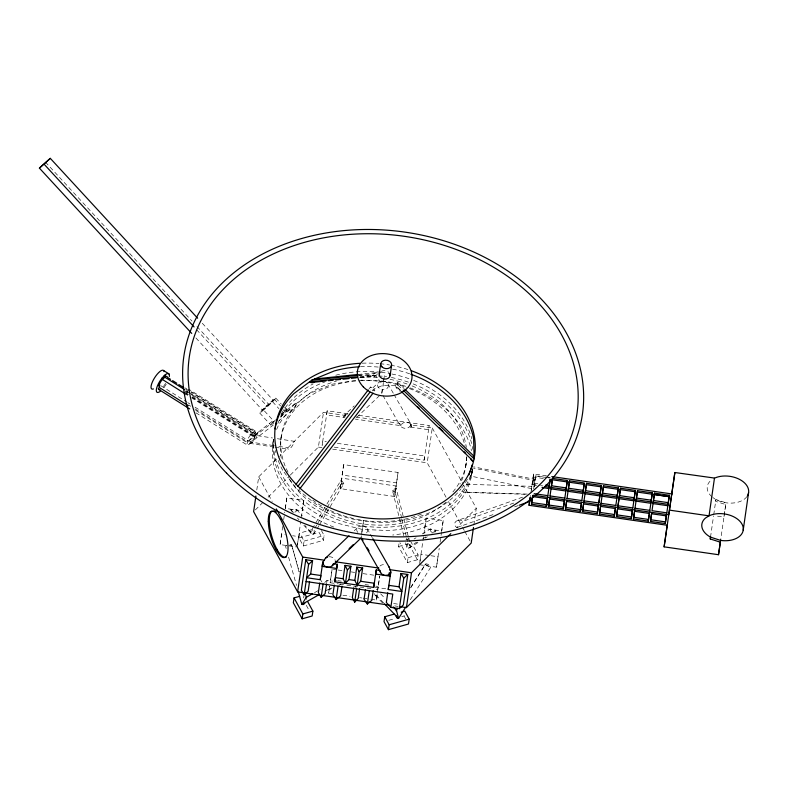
<?xml version="1.0" encoding="UTF-8"?>
<svg xmlns="http://www.w3.org/2000/svg" width="788" height="788" viewBox="0 0 788 788"><rect width="100%" height="100%" fill="white"/><g stroke="black" fill="none" stroke-linecap="round" stroke-linejoin="round"><path stroke-width="0.59" stroke-dasharray="3.94 2.96" d="M345.252 416.399L345.272 415.434L323.494 412.282L280.144 455.464M381.825 393.202C383.667 381.678 386.356 373.936 370.803 389.981M383.707 603.017L377.117 596.152L377.216 593.265L376.24 600.052L371.483 599.363M348 413.897L345.449 414.537L345.006 417.61L343.666 416.96L344.592 415.049L354.206 405.859M306.542 599.501L306.611 598.624M276.637 429.47A100.697 77.362 8.3 0 1 279.149 423.983L289.235 409.632L295.717 403.17L295.943 405.859L294.446 408.637L279.11 420.546M299.066 571.861L291.629 544.833L289.885 544.222M291.304 511.077L290.87 509.629L296.731 509.609L295.933 511.658L293.894 512.515M410.617 587.927L425.293 564.572C426.564 562.553 430.179 565.538 430.672 567.35L408.824 602.111M319.583 524.66L343.864 483.536L341.706 480.621L340.997 480.217L325.464 506.517M531.733 486.866L531.811 486.324L464.309 484.216M286.172 545.463L280.104 544.587L282.695 526.492M283.7 519.666L284.773 512.013M285.266 508.812L286.822 497.947L303.823 500.41L300.908 520.504M297.45 544.636L300.74 521.705M347.813 413.749L327.178 410.775L326.577 414.951L345.006 417.61M340.189 488.619L343.666 464.595L398.058 472.455L396.108 486.029L394.581 496.479L340.189 488.619L341.716 478.168L396.108 486.029M332.221 593.689L328.645 593.167L329.62 586.38L328.803 589.158L324.656 591.512M330.133 582.805L332.122 569.153L330.596 579.594L336.545 580.46M361.16 537.081L361.357 535.761M383.805 379.58L384.79 372.783M377.383 592.133L379.717 576.028L377.767 589.601L374.201 589.089M394.581 496.479L398.058 472.455M358.747 415.335L429.164 425.51L428.564 429.687L410.134 427.027L410.568 423.944L409.583 423.195A5.496 4.226 8.3 0 0 401.309 424.762L401.043 425.707L355.299 419.098M334.27 447.16L424.121 460.153L424.722 455.966L337.303 443.339M420.004 561.115L423.816 534.569M423.954 533.781L426.209 518.09L443.201 520.553L441.644 531.408M419.482 564.73L436.483 567.193L439.221 548.3M440.088 542.272L441.507 532.195M530.363 496.41L530.511 495.435M530.964 492.244L533.614 473.962L548.153 476.06M543.326 478.493L533.171 477.026L534.225 485.004L534.461 483.33L537.889 483.822M533.998 486.698L535.584 475.666L546.98 477.311M710.52 537.14L713.564 515.904M713.741 514.692L715.918 499.523L726.004 502.793L720.596 540.41M361.889 532.087L362.776 525.941L358.757 526.611A5.496 4.226 8.3 0 0 357.91 532.521M531.25 490.254L531.811 486.324M715.918 499.523L715.652 501.345L725.738 504.576L723.916 517.095L715.455 515.874M191.957 395.537L255.263 435.301A7.693 2.453 -57.9 0 1 250.357 443.28A7.693 2.453 -57.9 0 1 246.506 444.028L247.599 442.935L247.964 440.423L193.996 406.529M191.898 397.28L254.169 436.394L254.534 433.883L255.637 432.779L191.287 392.365M256.78 490.018L258.7 476.819L279.287 456.321M272.914 443.309L273.623 438.443M280.814 439.477L281.326 436M280.104 544.587L281.621 534.146L285.266 534.668M285.295 508.398L286.822 497.947M303.823 500.41L302.296 510.851L286.507 508.565M297.096 547.049L298.622 536.598L292.555 535.722M321.376 530.462L324.124 535.476L323.415 540.351L303.37 545.986L298.967 537.958L299.676 533.092L313.831 529.112M303.37 545.986L304.079 541.11L299.676 533.092M290.279 475.115L318.411 447.091L323.494 412.282M327.178 410.775L322.134 445.407L322.735 441.231L326.37 441.753M303.646 597.994L303.932 596.053M343.666 464.595L342.14 475.046L396.531 482.906M326.734 582.736L327.089 580.313L332.615 581.111M328.645 593.167L329.67 586.213M381.816 393.192L382.19 389.479A5.496 4.226 8.3 0 1 377.55 384.406L378.664 382.456M383.48 381.786L383.992 378.21M361.574 534.294L363.593 520.415L363.081 523.892M376.24 600.052L377.265 593.088M410.489 540.982L418.113 554.89L417.404 559.766L407.376 562.583L398.58 546.527L399.289 541.651M417.404 559.766L408.598 543.71L409.031 540.785M407.376 562.583L408.095 557.707L399.88 542.725M424.121 460.153L429.164 425.51M405.721 619.004L404.077 615.989L404.362 614.039M446.057 497.208L427.204 462.812L432.277 428.002L410.509 424.86L410.233 425.806A5.496 4.226 8.3 0 1 403.929 428.15A5.496 4.226 8.3 0 1 399.634 423.402L356.107 417M426.209 518.09L424.683 528.541L441.684 530.994L443.201 520.553M419.659 563.568L421.009 554.289L429.509 555.52M436.483 567.193L438.01 556.742L430.721 555.698M465.757 466.21L466.26 462.723M473.834 525.064L476.287 508.26L463.63 485.181M533.614 473.962L532.048 484.689L536.5 485.339M533.663 488.885L535.584 475.666M403.781 535.682L392.483 490.56L395.369 488.373L396.177 488.196L403.584 517.815M531.506 488.59L470.929 476.149L471.352 473.874M430.376 528.925C429.115 532.481 434.986 534.146 435.991 530.61L430.376 528.925L422.191 533.978M534.205 486.777L535.367 479.498L473.706 466.841M410.134 427.027L411.602 426.781L411.257 424.702L394.493 395.34M471.667 472.514L472.386 469.806M400.629 390.848L397.122 387.45L397.832 382.476C392.897 384.564 397.152 390.09 400.481 391.429M470.929 476.149L472.239 472.12L472.13 467.796M377.324 373.808L376.654 375.098L374.694 376.191L360.116 377.718M401.683 518.11L394.946 491.18L396.177 488.196M313.979 534.146L314.245 529.309L310.551 531.762L311.368 533.634L313.023 534.786L316.471 529.93M324.843 507.57L310.551 531.762L305.045 525.566M314.865 528.265L316.717 525.123M317.337 524.079L326.596 508.388M327.217 507.344L341.332 483.438L340.997 480.217M317.091 528.876L318.963 525.714M410.824 587.296L425.343 564.198M368.971 388.967L370.459 387.026C375.63 387.913 376.9 395.389 370.459 387.026M372.35 390.946L373.837 389.006L383.135 385.312L395.537 385.401L401.673 391.341M332.093 587.818L326.774 591.276M343.864 483.536L343.233 483.911A3.3 2.531 8.3 0 1 340.8 484.334M188.46 394.463L185.426 392.552L188.775 389.213L257.981 432.681L253.559 436.739L191.819 397.96M257.981 432.681L253.559 436.739M186.421 393.291L187.977 391.734L185.958 390.464M195.897 337.934L262.493 410.193L273.397 400.422L200.142 320.933M262.493 410.193L273.397 400.422M273.988 447.072L249.875 443.368L247.826 441.635L254.307 435.183L274.687 419.423M254.169 436.394L255.263 435.301M255.332 509.925L263.005 502.291M268.117 497.189L289.432 475.962M522.592 497.139L457.887 520.375A5.496 4.226 8.3 0 0 456.843 527.615L476.287 508.26M194.981 408.913L246.871 441.507L247.964 440.423M343.666 416.96L345.272 415.434M356.718 417.433L380.062 395.103M354.275 530.688L357.772 527.349M324.686 582.519L327.089 580.313M338.978 585.445L340.771 583.997M281.483 414.173L295.717 403.17M273.298 445.545L247.826 441.635L274.027 421.383L262.877 409.277M280.824 416.133L289.235 409.632M254.15 439.842L273.347 424.998M295.47 404.175L309.871 393.379L332.26 384.199L356.206 380.22M360.096 376.585L372.133 375.334L374.408 373.63L377.216 372.478L377.373 373.128M343.213 483.93L341.332 483.438M286.852 545.207L285.601 546.439L286.596 549.994M405.564 542.804L407.485 548.438C411.297 547.473 413.68 542.962 417.788 541.858M344.592 415.049L345.449 414.537M414.015 539.041L416.064 537.78M422.841 538.736L425.875 536.855M431.942 533.112L435.991 530.61M408.706 548.271L419.029 541.888M425.224 538.056L427.293 536.776M293.51 409.415L289.176 410.45M314.481 592.675L320.686 589.158M425.983 563.834L425.934 563.853A3.3 2.531 8.3 0 0 424.722 565.489M331.009 588.872L328.803 589.158M513.717 503.069L463.324 521.163A5.496 4.226 8.3 0 0 459.256 520.149L457.887 520.375M456.843 527.615L494.972 513.924M514.613 506.871L518.08 505.63M535.367 479.498L534.875 480.562L532.708 480.227L473.312 468.042M298.967 537.958L319.012 532.324L323.415 540.351M304.079 541.11L324.124 535.476M405.968 539.78L409.307 538.834M398.58 546.527L408.598 543.71M408.095 557.707L418.113 554.89M388.75 620.304L394.64 618.649M401.713 616.659L404.077 615.989M289.6 545.611L291.599 545.197M357.959 374.487L377.216 372.478M358.757 375.265L374.408 373.63M359.958 377.442L375.728 375.797L383.135 385.312M394.946 491.18L392.483 490.56M249.875 443.368C253.598 443.181 255.42 438.355 254.307 435.183L272.5 437.97M374.694 376.191L372.133 375.334M527.339 494.076L467.481 492.204A5.496 4.226 8.3 0 1 463.295 492.027L462.044 491.416A5.496 4.226 8.3 0 1 460.271 489.604M466.112 492.431L527.192 494.342M358.107 375.147L377.097 375.955M378.279 376.004L384.278 376.26A100.697 77.362 8.3 0 1 386.622 376.625M360.953 380.171L383.569 381.136A100.697 77.362 8.3 0 1 408.992 387.469M397.122 387.45L396.069 387.154M548.123 477.479L550.408 477.814M535.545 475.942L544.666 477.262M545.808 477.429L550.369 478.089M318.411 447.091L321.957 447.604M332.605 449.14L427.204 462.812M532.087 484.403L539.356 485.457M540.568 485.635L542.991 485.979M288.605 545.818L295.884 546.872M333.314 569.33L336.88 569.842M338.072 570.01L342.829 570.699M351.162 571.901L354.728 572.423M363.061 573.625L373.768 575.171M337.737 580.628L341.303 581.15M365.1 584.588L368.676 585.1M375.817 586.134L378.191 586.479M374.96 587.227L388.277 589.148M330.172 582.726L338.505 583.928M339.687 584.105L345.636 584.962M346.828 585.139L358.727 586.853M359.919 587.03L365.868 587.887M367.06 588.055L373.01 588.922M342.928 595.236L350.069 596.27M359.584 597.639L361.968 597.984M363.16 598.161L370.291 599.185M393.616 603.529L398.482 604.229M394.65 605.903L398.176 606.415M277.356 438.719L294.338 441.319A5.496 1.753 -57.9 0 1 290.595 448.027A5.496 1.753 -57.9 0 1 287.856 447.771L274.519 445.722M275.189 447.259L288.447 449.288M377.117 596.152L375.108 595.176L374.339 593.078M383.411 381.136L384.81 381.451A5.496 4.226 8.3 0 1 388.317 386.544A5.496 4.226 8.3 0 1 382.515 389.528L382.357 389.499M425.293 564.572L430.672 567.35M410.568 423.944L411.257 424.702M184.776 387.726L186.854 389.026M191.011 391.636L255.351 432.06M186.096 389.105L190.253 391.715M189.012 392.375L255.913 434.405M186.037 390.858L190.194 393.468M191.228 394.118L254.534 433.883M184.697 390.976L187.81 392.926M192.508 397.004L254.632 436.02M185.672 393.37L187.751 394.67M185.633 394.069L187.692 395.369M160.791 385.667L186.736 401.969M187.771 402.619L189.849 403.919M188.756 405.002L190.834 406.303M195.71 410.341L247.599 442.935M195.936 412.814L246.782 444.757M291.796 511.678L292.417 512.131M397.832 382.476L403.968 388.425M397.901 385.027L402.284 389.272M380.663 593.856L384.83 598.2M375.108 595.176L382.673 603.056M275.761 398.058L281.346 404.116M284.527 407.573L286.921 410.164M274.204 399.073L280.577 405.987M283.769 409.445L285.364 411.178M272.579 401.772L278.952 408.686M45.448 162.101L191.957 321.071M196.951 326.488L268.541 404.175M196.586 329.67L267.349 406.441M259.695 412.991L270.845 425.096M296.731 509.609L302.306 515.874M290.87 509.629L294.013 513.175M297.421 518.011L299.036 519.814M303.863 525.241L311.9 534.284M392.966 491.082L392.995 491.131A3.3 2.531 8.3 0 0 395.202 492.195M284.094 472.17L288.28 477.774M288.969 478.71L296.258 488.452L315.151 503.611A100.697 77.362 8.3 0 0 460.921 488.993M320.844 580.264L321.967 582.125M387.913 383.805L393.901 394.296M410.509 424.86L411.602 426.781M399.664 423.294L401.043 425.707M382.968 395.527L400.137 425.599M367.188 528.709L369.848 533.368M370.459 534.431L372.281 537.633M432.277 428.002L463.078 484.187M448.421 501.513L461.935 526.177M462.517 527.231L464.26 530.393M464.831 531.457L470.042 540.962M258.7 476.819L272.195 501.424M306.296 605.302L309.231 610.651M355.221 586.075L356.619 588.843M291.629 544.833L299.223 571.95M288.585 557.096L296.544 585.514M403.88 518.996L408.332 536.766M408.627 537.948L410.706 546.242L407.879 542.834L406.756 547.552M401.978 519.282L406.401 536.953M406.697 538.125L407.583 541.661M533.171 477.026L534.225 485.004M362.776 525.941A5.496 4.226 8.3 0 1 366.587 532.885M472.524 469.776A100.697 77.362 8.3 0 1 392.641 535.022M333.856 527.103A100.697 77.362 8.3 0 1 273.515 439.812M410.134 387.893A100.697 77.362 8.3 0 1 471.46 450.687M472.564 469.579A100.697 77.362 8.3 0 1 388.454 530.541L362.293 529.428L336.87 523.084A100.697 77.362 8.3 0 1 273.466 439.606M277.809 423.481A100.697 77.362 8.3 0 1 324.764 381.983M391.331 377.482A100.697 77.362 8.3 0 1 408.598 382.21M413.139 383.904A100.697 77.362 8.3 0 1 472.81 449.308M445.811 502.271A93.427 71.777 8.3 0 1 289.216 478.759M281.326 458.32A93.427 71.777 8.3 0 1 356.826 380.919M359.2 380.752A93.427 71.777 8.3 0 1 407.071 387.666M409.307 388.504A93.427 71.777 8.3 0 1 464.999 446.195M466.299 456.813A93.427 71.777 8.3 0 1 459.965 484.137M466.782 456.892A93.427 71.777 8.3 0 1 451.366 493.731M421.442 514.091A93.427 71.777 8.3 0 1 312.738 500.153M288.014 472.209A93.427 71.777 8.3 0 1 336.387 381.146M359.712 377.275A93.427 71.777 8.3 0 1 377.945 377.59M389.991 379.333A93.427 71.777 8.3 0 1 407.573 384.189M412.045 385.903A93.427 71.777 8.3 0 1 466.329 447.407M472.317 469.589A100.697 77.362 8.3 0 1 470.978 474.209M470.584 475.351A100.697 77.362 8.3 0 1 358.185 525.192A100.697 77.362 8.3 0 1 273.643 439.674M281.464 413.621A100.697 77.362 8.3 0 1 313.141 383.904M335.767 375.226A100.697 77.362 8.3 0 1 380.062 372.182M381.244 372.32A100.697 77.362 8.3 0 1 390.661 373.768M391.843 373.995A100.697 77.362 8.3 0 1 410.203 379.117M413.651 380.417A100.697 77.362 8.3 0 1 471.864 438.965M467.392 479.232A100.697 77.362 8.3 0 1 461.66 488.048M282.695 470.308A100.697 77.362 8.3 0 1 277.445 458.252M275.869 452.637A100.697 77.362 8.3 0 1 275.386 450.401M360.5 366.725A100.697 77.362 8.3 0 1 378.388 367.08M392.552 369.129A100.697 77.362 8.3 0 1 409.809 373.857M299.44 489.249A3.3 2.531 8.3 0 1 298.622 490.353M294.554 486.176A3.3 2.531 8.3 0 1 295.342 485.96M362.175 363.189A100.697 77.362 8.3 0 1 378.89 363.593M380.092 363.711A100.697 77.362 8.3 0 1 389.528 364.982M390.71 365.199A100.697 77.362 8.3 0 1 409.208 369.986M381.234 371.355A5.496 4.226 8.3 0 1 388.927 372.468M280.725 415.099A10.993 0.64 -42.7 0 1 286.98 410.223A10.993 0.64 -42.7 0 1 280.538 416.96M273.879 422.89A10.993 0.64 -42.7 0 1 275.869 419.58M329.079 556.761A5.496 4.226 8.3 0 1 335.314 560.672M379.885 566.089A5.496 4.226 8.3 0 1 386.287 565.026M254.307 435.183A5.496 2.748 -22.2 0 1 255.125 439.024A5.496 2.748 -22.2 0 1 247.826 441.635M166.238 384.18A10.993 3.507 -57.9 0 1 163.549 388.051M165.559 383.244A7.693 2.453 -57.9 0 1 163.343 386.534M255.637 432.779A7.693 2.453 -57.9 0 0 252.928 432.523L250.584 434.868A7.693 2.453 -57.9 0 0 246.871 441.507M746.886 496.637A20.882 13.366 8.2 0 1 712.845 497.533M711.948 496.795A20.882 13.366 8.2 0 1 710.993 480.355M262.729 410.784A10.993 0.64 -42.7 0 0 275.741 398.314A10.993 0.64 -42.7 0 0 264.719 407.475A10.993 0.64 -42.7 0 0 262.729 410.784"/><path stroke-width="1.18" d="M320.243 579.702L320.844 575.516L310.639 574.048L306.64 577.732L320.243 579.702L322.784 562.189L322.184 566.375L336.722 568.473L337.323 564.297L333.324 563.715A5.496 4.226 8.3 0 1 327.286 567.104L324.646 566.158L323.119 564.1L322.863 561.736L324.459 560.209A5.496 4.226 8.3 0 1 327.7 556.988M380.24 570.492L376.25 569.921L373.699 587.424L334.772 581.8L335.373 577.614L343.115 578.737L345.44 583.337L348.976 579.584L350.916 566.257L345.055 565.41L343.115 578.737M373.699 587.424L374.3 583.248L360.707 581.278L357.171 585.031L354.836 580.431L356.787 567.104L362.647 567.951L360.707 581.278M376.25 569.921L375.649 574.097L390.178 576.195L390.779 572.019L388.238 589.523L401.831 591.492L399.033 586.814L400.974 573.487L407.78 574.472L403.338 604.938L399.339 608.622L390.838 607.39L386.337 602.475L387.745 592.783M380.269 571.605A5.496 4.226 8.3 0 0 385.076 575.457L388.908 574.876L389.193 572.827M388.238 589.523L388.839 585.346L399.033 586.814M667.249 525.271L529.083 505.305L529.92 499.484M530.196 497.592L529.635 501.483L519.233 505.216M547.483 498.134L546.291 506.369L531.467 504.221L532.708 495.534M546.291 506.369L547.502 497.898M547.699 496.509L550.201 479.262M564.484 500.587L563.282 508.821L548.458 506.684L549.709 497.986M549.985 496.184L552.546 478.405L567.37 480.542L564.7 498.962M563.282 508.821L564.494 500.35M581.485 503.039L580.283 511.274L565.459 509.137L566.71 500.449M566.986 498.637L569.537 480.857L584.361 483.005L581.81 500.774M580.283 511.274L581.534 502.586M598.476 505.502L597.284 513.737L582.46 511.589L583.544 504.074M583.839 501.956L586.538 483.32L601.362 485.457L598.811 503.236M597.284 513.737L598.525 505.039M615.477 507.955L614.276 516.189L599.461 514.052L600.535 506.526M600.84 504.409L603.539 485.772L618.363 487.91L615.802 505.689M614.276 516.189L615.526 507.502M632.478 510.407L631.277 518.652L616.452 516.504L617.536 508.979M617.831 506.861L619.457 495.613L634.281 497.75M617.979 506.004L620.54 488.225L635.355 490.372L632.803 508.152M631.277 518.652L632.528 509.954M649.47 512.87L648.278 521.104L633.453 518.967L634.665 510.496M634.872 509.097L637.531 490.688L652.356 492.825L648.278 521.104M666.471 515.322L665.279 523.557L650.455 521.42L651.666 512.949M666.658 513.924L669.357 495.288L654.533 493.14L652.011 510.693L666.835 512.84M665.279 523.557L666.352 516.041M710.599 536.529L710.254 538.962L720.34 542.193L718.508 554.713L664.117 546.852L667.249 525.015M664.117 546.852L674.873 472.514L714.677 478.089A20.882 13.366 8.2 0 1 739.932 479.596A20.882 13.366 8.2 0 1 747.398 495.869M714.45 478.227L709.042 515.845L669.475 510.131M718.508 554.713L720.685 539.77M743.202 530.157L748.6 492.539M710.254 538.962L710.52 537.14A20.892 13.376 8.2 0 1 705.585 517.962L709.279 515.707A20.892 13.376 8.2 0 1 742.375 524.867A20.892 13.376 8.2 0 1 720.596 540.41L710.52 537.14M159.974 389.469A7.693 2.453 -57.9 0 1 158.289 388.622L159.383 387.529L159.629 385.854M255.903 496.016L253.628 511.629L297.628 591.877L319.987 595.107M299.617 596.329L294.052 597.895L293.343 602.761L302.139 618.816L312.166 615.999L312.875 611.124L307.596 601.49M297.628 591.877L302.71 557.067L276.302 508.92M310.639 574.048L312.59 560.721L305.783 559.736L301.341 590.192L304.148 594.871L308.147 591.177L309.556 581.485M304.148 594.871L308.591 564.405L312.59 560.721M302.139 618.816L302.858 613.941L294.052 597.895M319.761 582.962L318.342 592.655L321.14 597.324L325.139 593.63L326.557 583.947M321.14 597.324L323.09 583.997M334.289 585.06L332.881 594.753L336.141 599.491L340.613 595.866L342.022 586.173M334.772 581.8L337.323 564.297M336.141 599.491L338.091 586.164M345.44 583.337L347.39 570.01L350.916 566.257M379.225 374.083L380.742 363.632M353.753 587.878L352.334 597.56L354.669 602.17L358.205 598.417L359.614 588.725M354.669 602.17L356.619 588.843M357.171 585.031L359.111 571.704L362.647 567.951M390.099 375.649L391.626 365.208M365.484 589.572L364.066 599.264L367.336 604.002L371.798 600.377L373.216 590.685M367.336 604.002L369.276 590.675M394.177 614.098L384.741 616.758L384.032 621.624L388.435 629.651L408.479 624.017L409.189 619.141L404.786 611.114L401.25 612.109M390.838 607.39L392.779 594.063L306.089 581.544M388.435 629.651L389.144 624.776L384.741 616.758M399.339 608.622L403.781 578.165L407.78 574.472M400.531 606.75L406.421 607.597L411.494 572.787L450.795 533.643M473.48 527.467L471.204 543.07L406.421 607.597M529.083 505.305L530.275 497.179M531.467 504.221L532.658 495.987M550.162 479.478L548.842 488.54L542.006 487.555M548.458 506.684L549.66 498.44M552.546 478.405L551.019 488.856L565.843 490.993L567.37 480.542M565.459 509.137L566.661 500.902M569.537 480.857L568.02 491.308L582.844 493.446L584.243 483.812M582.46 511.589L583.573 503.936L598.397 506.073M586.538 483.32L585.011 493.761L599.835 495.908L601.362 485.457M599.461 514.052L600.653 505.817M603.539 485.772L602.012 496.223L616.837 498.361L618.363 487.91M620.54 488.225L619.013 498.676L633.838 500.813L635.355 490.372M616.452 516.504L617.654 508.27M633.453 518.967L634.655 510.722M636.212 499.74L636.014 501.129L650.829 503.276L652.356 492.825M636.369 498.646L637.531 490.688M650.455 521.42L651.646 513.185M654.533 493.14L653.006 503.591L667.83 505.729L669.357 495.288M671.593 495.022L674.873 472.514M332.3 565.695L361.032 537.997M160.2 391.39A10.993 3.507 -57.9 0 1 156.379 389.449A10.993 3.507 -57.9 0 1 162.161 377.935L163.54 378.289L163.914 376.053L165.51 374.596A10.993 3.507 -57.9 0 1 169.331 376.536M469.018 474.839L472.288 464.693M163.54 378.289L165.51 374.596L164.712 377.117L162.367 379.452A7.693 2.453 -57.9 0 0 158.654 386.09L159.747 385.017M397.792 608.336L396.078 610.749M405.613 607.223L398.541 618.472L396.965 617.95L395.724 615.359M296.042 484.236L368.223 389.942M297.746 486.511L369.927 392.217M300.11 488.412L373.039 393.153M163.914 376.053L162.161 377.935L162.367 379.452L185.633 394.069M304.798 603.322L303.469 604.504L301.853 604.455L298.209 591.433M191.74 333.413L39.4 168.12L50.294 158.349L197.64 318.224M39.4 168.12L50.294 158.349M532.54 496.726L533.19 496.076M325.493 558.229L349.045 535.692M349.114 548.606L353.418 544.488M388.908 574.876L390.828 571.556L389.735 569.645A5.496 4.226 8.3 0 0 388.573 566.464M359.328 366.794A100.697 77.362 8.3 0 0 334.191 370.971L311.802 380.151L293.688 393.724A100.697 77.362 8.3 0 0 275.022 428.918M312.412 593.856L306.217 597.373L301.853 604.455L319.475 594.447M280.39 519.115L281.395 518.839M275.948 549.581L276.943 549.295M302.858 613.941L312.875 611.124M389.144 624.776L409.189 619.141M357.959 374.487L314.609 378.998A3.3 2.531 8.3 0 1 314.954 379.629M311.802 380.151L357.555 375.384M357.693 376.841L309.536 381.855A3.3 2.531 8.3 0 0 313.506 382.426L314.176 382.052A3.3 2.531 8.3 0 0 314.678 381.55M313.841 382.239L325.976 380.978M328.399 380.722L333.255 380.22M335.688 379.964L340.534 379.461M342.967 379.205L349.035 378.575M351.458 378.319L356.314 377.816M551.787 476.582L671.77 493.928L668.766 514.82L533.033 495.209M552.339 479.793L584.164 484.393M586.341 484.709L601.155 486.846M603.332 487.161L635.158 491.761M637.334 492.076L669.15 496.676L654.326 494.539M545.867 484.975L549.285 485.467M551.462 485.782L566.286 487.92M568.463 488.235L583.287 490.382M585.454 490.697L600.279 492.835L598.831 502.921L584.016 500.873M602.456 493.15L617.28 495.297M636.458 498.065L651.272 500.203M653.449 500.518L668.273 502.665M652.996 502.163L668.037 504.34M544.488 486.491L566.04 489.604M568.217 489.919L583.041 492.057M585.218 492.372L617.043 496.972M619.21 497.287L651.036 501.877M534.165 493.662L547.847 495.642M550.024 495.957L564.848 498.095M567.025 498.41L581.84 500.557M601.017 503.325L615.842 505.472M618.019 505.788L632.843 507.925M635.01 508.24L649.834 510.378M532.58 496.568L547.404 498.706M549.581 499.021L564.405 501.168M566.582 501.473L581.396 503.621M600.574 506.389L615.398 508.536M617.575 508.851L632.4 510.988M634.567 511.304L649.391 513.451M651.568 513.756L666.392 515.904M531.703 502.547L563.528 507.147M565.705 507.462L597.521 512.062M599.698 512.377L614.522 514.525M616.699 514.83L631.513 516.977M633.69 517.292L648.514 519.43M650.691 519.745L665.515 521.892M302.71 557.067L324.459 560.209M335.343 561.785L378.861 568.069M389.735 569.645L411.494 572.787M348.976 579.584L354.836 580.431M322.341 595.452L335.363 597.334M337.747 597.678L366.302 601.805M368.676 602.15L389.942 605.223M163.677 370.596L168.977 373.926M170.533 379.324L167.42 377.373A7.693 2.453 -57.9 0 0 164.712 377.117L184.944 389.824M172.611 380.624L176.758 383.234M178.837 384.544L182.983 387.144M159.383 387.529L188.44 405.781M158.575 389.341L189.711 408.903M404.845 389.272L474.1 456.341A3.3 2.531 8.3 0 0 473.253 456.39M403.161 390.119L474.169 458.892M417.453 406.628L419.206 408.322M439.369 427.854L442.876 431.253M463.915 451.632L465.669 453.327M401.506 391.695L473.381 461.315A3.3 2.531 8.3 0 1 470.879 458.754M393.173 606.898L396.512 610.375L398.541 618.472L384.534 603.874M44.256 164.367L194.094 326.951M400.974 573.487L403.781 578.165M305.783 559.736L308.591 564.405M372.891 538.697L389.311 567.449M361.771 538.145L362.992 540.282M367.267 547.768L369.099 550.97M361.002 538.234L380.673 572.689M306.493 597.895L304.917 592.734M356.787 567.104L359.111 571.704M345.055 565.41L347.39 570.01M474.14 458.045L473.618 438.581A100.697 77.362 8.3 0 0 410.912 374.241M411.425 370.764A100.697 77.362 8.3 0 1 450.342 496.726A100.697 77.362 8.3 0 1 287.068 473.135A100.697 77.362 8.3 0 1 359.84 363.307M389.666 373.453A5.496 4.226 8.3 0 1 384.061 379.048A5.496 4.226 8.3 0 1 380.249 372.094M153.443 388.927A10.993 3.507 -57.9 0 1 154.428 378.073A10.993 3.507 -57.9 0 1 164.081 371.631M286.389 556.88A24.044 7.722 74.3 0 1 272.431 538.48A24.044 7.722 74.3 0 1 271.939 511.245M273.929 510.88A24.044 7.722 74.3 0 1 276.283 512.101M226.648 473.233A201.383 154.724 8.3 0 0 569.97 452.765A201.383 154.724 8.3 0 0 352.788 229.919A201.383 154.724 8.3 0 0 226.648 473.233M230.923 470.84A195.887 150.498 8.3 0 0 564.868 450.933A195.887 150.498 8.3 0 0 353.615 234.164A195.887 150.498 8.3 0 0 230.923 470.84M363.307 386.859A27.481 21.109 8.3 0 0 410.154 384.071A27.481 21.109 8.3 0 0 380.515 353.664A27.481 21.109 8.3 0 0 363.307 386.859M381.914 366.824A5.496 4.226 8.3 0 0 391.281 366.262A5.496 4.226 8.3 0 0 385.352 360.185A5.496 4.226 8.3 0 0 381.914 366.824M268.294 521.331A24.044 7.722 74.3 0 0 283.404 557.53A24.044 7.722 74.3 0 0 282.803 524.178A24.044 7.722 74.3 0 0 268.294 521.331"/></g></svg>
